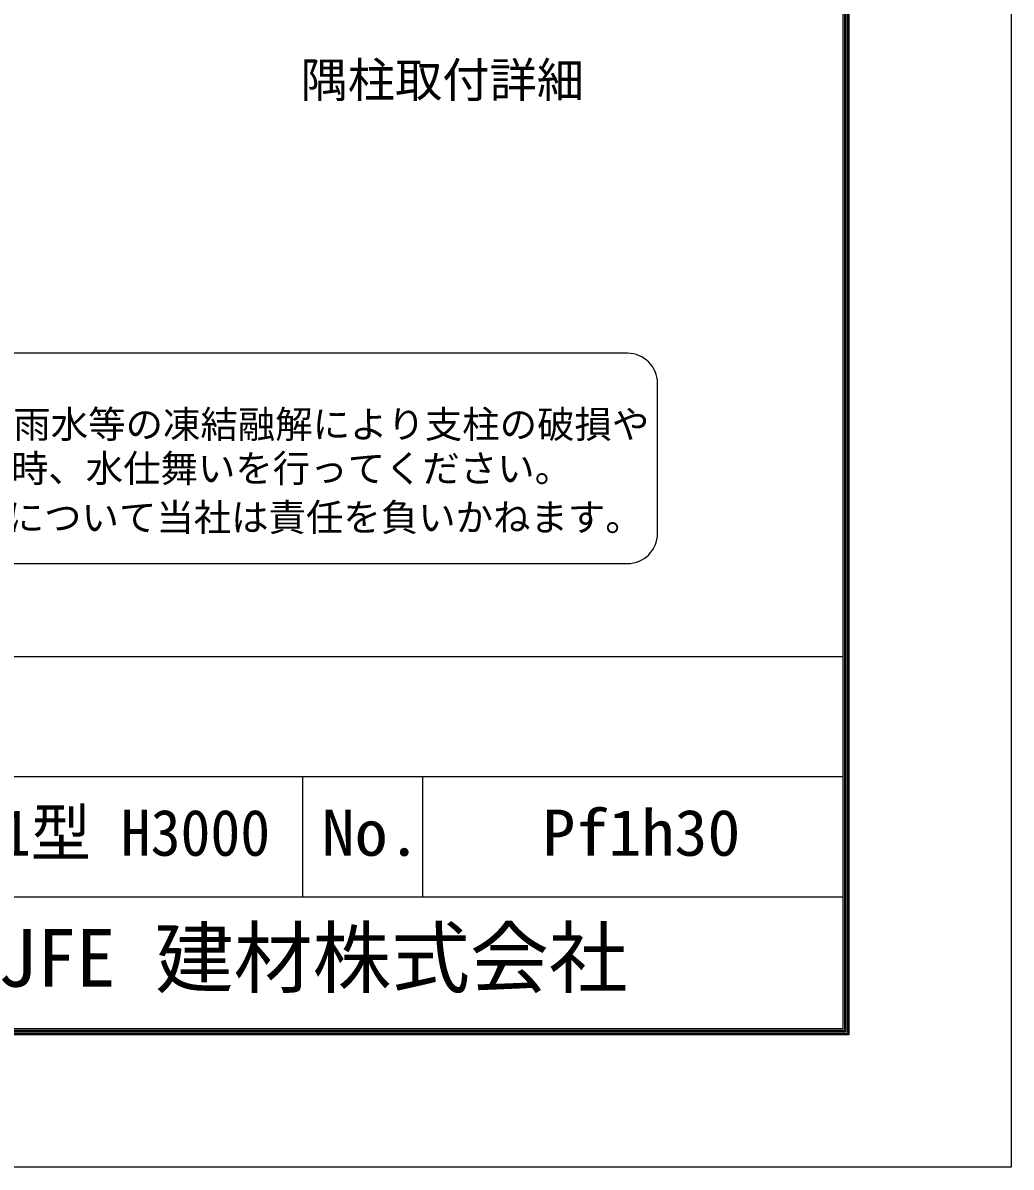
# Model space of a CAD drawing. Units: millimetres, scale not verified. Extents: x -4200 to 4200, y -2970 to 2970.
# Drawn here: x 2554 to 4200, y -2970 to -1065 of the extents above; entities that cross this region are included whole.
import ezdxf
from ezdxf.enums import TextEntityAlignment as Align

# ---------------------------------------------------------------- set-up
doc = ezdxf.new("R2010")
doc.units = ezdxf.units.MM
doc.header["$LTSCALE"] = 10
doc.layers.add('0-9_D-TTL-TXT', color=7, linetype='Continuous', lineweight=25)
doc.layers.add('0-C_D-TTL', color=7, linetype='Continuous', lineweight=25)
doc.styles.add('ＭＳ ゴシック', font='')
doc.styles.get('ＭＳ ゴシック').set_extended_font_data('MS Gothic')

msp = doc.modelspace()

# ---------------------------------------------------------------- linework, layer by layer
at = {"layer": '0-9_D-TTL-TXT', "color": 2}
for p, q in [((3561.16, -1615.26), (1115.61, -1615.26)), ((3611.16, -1915.26), (3611.16, -1665.26)), ((1115.61, -1965.26), (3561.16, -1965.26))]:
    msp.add_line(p, q, dxfattribs=at)
for centre, start, end in [((3561.16, -1665.26), 0, 90), ((3561.16, -1915.26), 270, 0)]:
    msp.add_arc(centre, 50, start, end, dxfattribs=at)
at = {"layer": '0-C_D-TTL'}
for p, q in [((2120, -2120), (3920, -2120)), ((2120, -2320), (3920, -2320)), ((3020, -2320), (3020, -2520)), ((3220, -2320), (3220, -2520)), ((2120, -2520), (3920, -2520))]:
    msp.add_line(p, q, dxfattribs=at)
at = {"layer": '0-C_D-TTL', "color": 2}
msp.add_lwpolyline([(-4200, 2970), (4200, 2970), (4200, -2970), (-4200, -2970)], close=True, dxfattribs=at)
at = {"layer": '0-C_D-TTL'}
for points in [[(-3930, 2750), (3930, 2750), (3930, -2750), (-3930, -2750)], [(-3927.5, 2747.5), (3927.5, 2747.5), (3927.5, -2747.5), (-3927.5, -2747.5)], [(-3925, 2745), (3925, 2745), (3925, -2745), (-3925, -2745)], [(-3922.5, 2742.5), (3922.5, 2742.5), (3922.5, -2742.5), (-3922.5, -2742.5)], [(-3920, 2740), (3920, 2740), (3920, -2740), (-3920, -2740)]]:
    msp.add_lwpolyline(points, close=True, dxfattribs=at)

# ---------------------------------------------------------------- texts
at = {"layer": '0-9_D-TTL-TXT', "style": 'ＭＳ ゴシック'}
for s, height, p in [('隅柱取付詳細', 57.7, (3016.71, -1206.38)), ('凍結の恐れがある場所への設置は、内部に溜まった雨水等の凍結融解により支柱の破損や', 45.67, (1105.79, -1769.94)), ('コンクリート基礎の破損の恐れがありますので施工時、水仕舞いを行ってください。', 45.67, (1101.68, -1843.36)), ('施工による水仕舞い不備で起こる支柱・基礎の破損について当社は責任を負いかねます。 ', 45.67, (1094.69, -1924.85)), ('JFE 建材株式会社', 96.19, (2512.38, -2698.5))]:
    msp.add_text(s, height=height, dxfattribs=at).set_placement(p, align=Align.BOTTOM_LEFT)
for s, width, p in [('PF-1型 H3000', 0.95, (2368.93, -2474.8)), ('No.', 1.05, (3052, -2474.8)), ('Pf1h30', 1.05, (3419.33, -2474.8))]:
    msp.add_text(s, height=76.98, dxfattribs=dict(at, width=width)).set_placement(p, align=Align.BOTTOM_LEFT)

doc.saveas('drawing.dxf')
